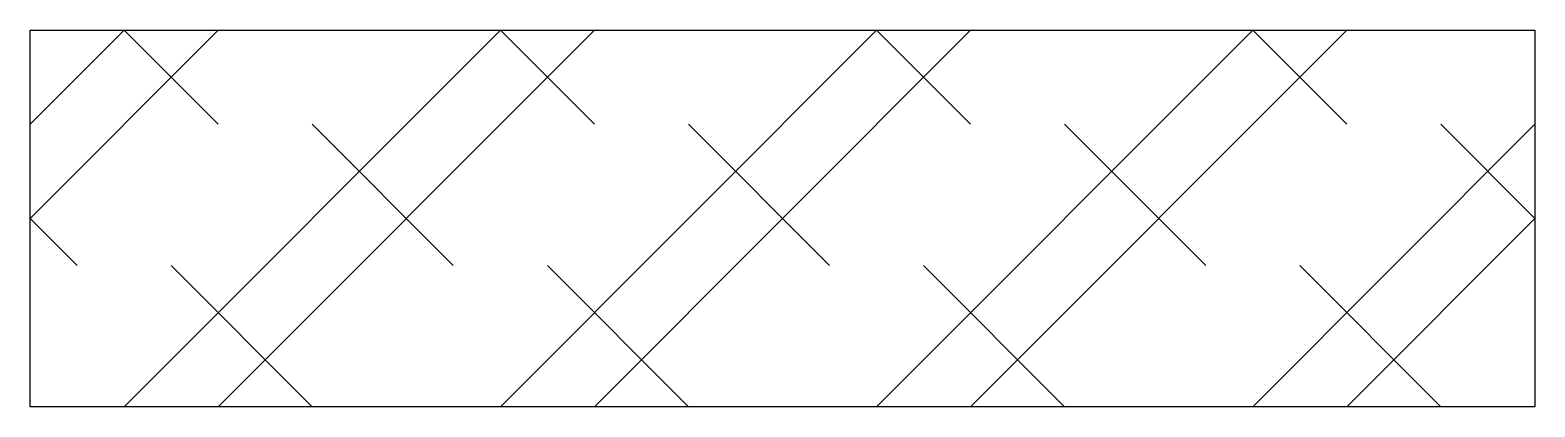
# Model space of a CAD drawing. Header units: metres. Extents: x 53891 to 55811, y 9786 to 10266.
import ezdxf

# ---------------------------------------------------------------- set-up
doc = ezdxf.new("R2010")
doc.units = ezdxf.units.M
doc.layers.add('LAYER1', color=1, linetype='Continuous')

msp = doc.modelspace()

# ---------------------------------------------------------------- linework, layer by layer
for p, q in [((53890.52, 10025.63), (54130.52, 10265.63)), ((53890.52, 10145.63), (54010.52, 10265.63)), ((54010.52, 9785.63), (54490.52, 10265.63)), ((54130.52, 10145.63), (54010.52, 10265.63)), ((54130.52, 9785.63), (54610.52, 10265.63)), ((54490.52, 9785.63), (54970.52, 10265.63)), ((54610.52, 10145.63), (54490.52, 10265.63)), ((54610.52, 9785.63), (55090.52, 10265.63)), ((54970.52, 9785.63), (55450.52, 10265.63)), ((55090.52, 10145.63), (54970.52, 10265.63)), ((55090.52, 9785.63), (55570.52, 10265.63)), ((55570.52, 10145.63), (55450.52, 10265.63)), ((54250.52, 10145.63), (54430.52, 9965.63)), ((54730.52, 10145.63), (54910.52, 9965.63)), ((55210.52, 10145.63), (55390.52, 9965.63)), ((55450.52, 9785.63), (55810.52, 10145.63)), ((55690.52, 10145.63), (55810.52, 10025.63)), ((53950.52, 9965.63), (53890.52, 10025.63)), ((55570.52, 9785.63), (55810.52, 10025.63)), ((54070.52, 9965.63), (54250.52, 9785.63)), ((54550.52, 9965.63), (54730.52, 9785.63)), ((55030.52, 9965.63), (55210.52, 9785.63)), ((55510.52, 9965.63), (55690.52, 9785.63))]:
    msp.add_line(p, q)
at = {"layer": 'LAYER1'}
for p, q in [((53890.52, 10265.63), (55810.52, 10265.63)), ((53890.52, 9785.63), (53890.52, 10265.63)), ((55810.52, 10265.63), (55810.52, 9785.63)), ((55810.52, 9785.63), (53890.52, 9785.63))]:
    msp.add_line(p, q, dxfattribs=at)

doc.saveas('drawing.dxf')
